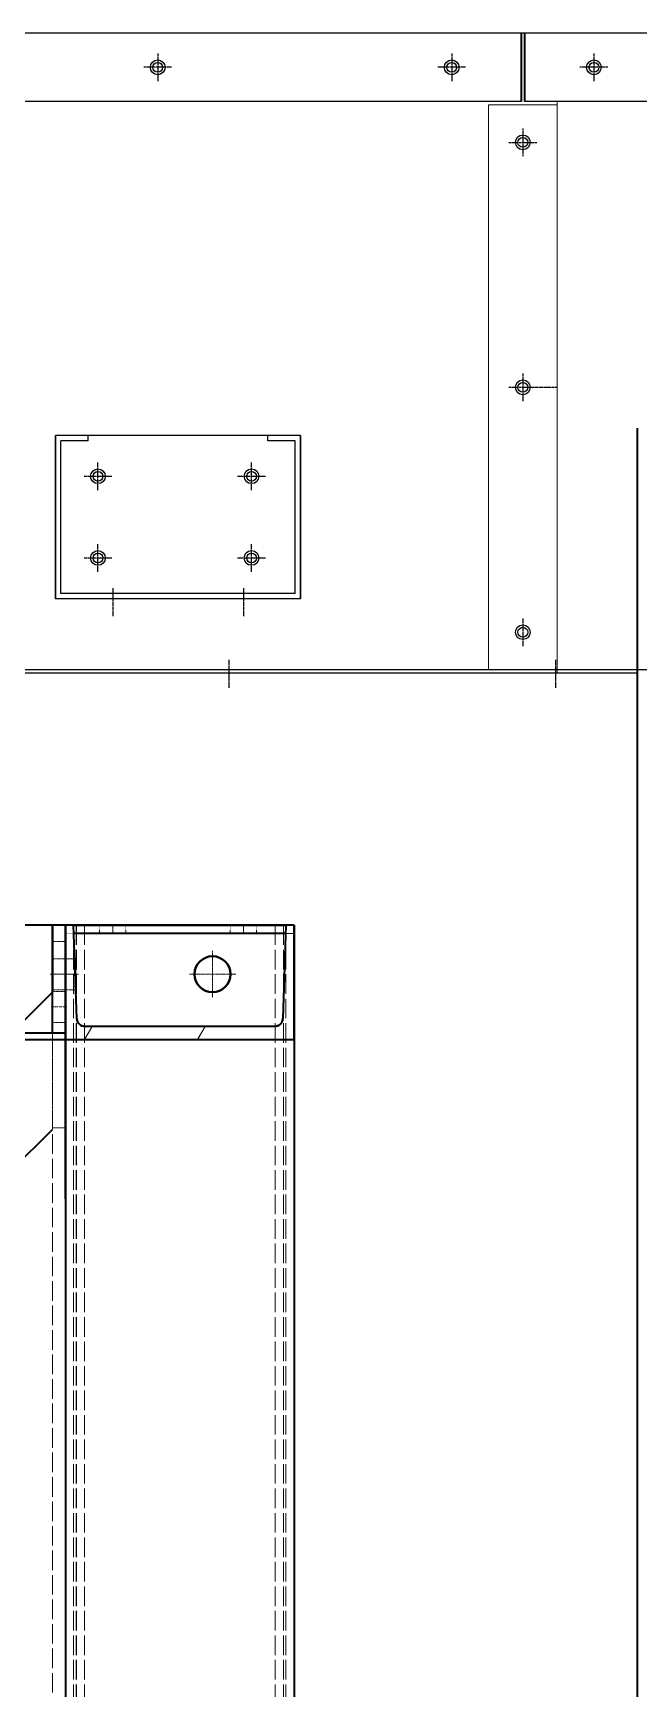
# Model space of a CAD drawing. Header units: millimetres. Extents: x 12184 to 41592, y 8990 to 29785.
# Drawn here: x 22755 to 23126, y 17909 to 18924 of the extents above; entities that cross this region are included whole.
import ezdxf

# ---------------------------------------------------------------- set-up
doc = ezdxf.new("R2010")
doc.units = ezdxf.units.MM
for name, pattern in [('CENTER', [2, 1.25, -0.25, 0.25, -0.25]), ('DASHDOT', [18.5, 12, -3, 0.5, -3]), ('DASHED', [15, 12, -3])]:
    doc.linetypes.add(name, pattern=pattern)
doc.layers.add('center', color=1, linetype='CENTER')

# ---------------------------------------------------------------- blocks, each defined once
blk = doc.blocks.new('A$C55E021B5')
at = {"color": 7, "lineweight": 35}
for p, q in [((580, 2140.5), (580, 1356.9)), ((728, 2140.5), (1362, 2140.5)), ((720, 2074.5), (1370, 2074.5)), ((720, 2070.5), (720, 1140.5)), ((1370, 2070.5), (720, 2070.5))]:
    blk.add_line(p, q, dxfattribs=at)
at = {"color": 7, "linetype": 'DASHED', "lineweight": 13, "ltscale": 0.008334}
for p, q in [((580, 2140.5), (585, 2140.5)), ((585, 2140.5), (580, 2140.5))]:
    blk.add_line(p, q, dxfattribs=at)
at = {"color": 7, "lineweight": 35, "ltscale": 0.008334}
for p, q in [((580, 2140.5), (585, 2140.5)), ((715, 2140.5), (720, 2140.5))]:
    blk.add_line(p, q, dxfattribs=at)
at = {"color": 7, "lineweight": 35, "ltscale": 0.116666}
for p, q in [((580, 2070.5), (580, 2140.5)), ((720, 2140.5), (720, 2070.5))]:
    blk.add_line(p, q, dxfattribs=at)
at = {"color": 7, "lineweight": 35, "ltscale": 0.008333}
blk.add_line((580, 2135.5), (580, 2140.5), dxfattribs=at)
at = {"color": 7, "linetype": 'DASHED', "lineweight": 13}
for p, q in [((585, 2140.5), (585, 0.5)), ((586.6, 2140.5), (586.6, 0.5)), ((591.6, 2140.5), (591.6, 0.5)), ((708.4, 2140.5), (708.4, 0.5)), ((713.4, 2140.5), (713.4, 0.5)), ((715, 2140.5), (715, 0.5)), ((728, 1070.5), (728, 2074.5)), ((720, 1070.5), (720, 1972.9)), ((720, 1968.5), (720, 172.5))]:
    blk.add_line(p, q, dxfattribs=at)
at = {"color": 7, "lineweight": 35, "ltscale": 0.216666}
for p, q in [((585, 2140.5), (715, 2140.5)), ((715, 2140.5), (585, 2140.5))]:
    blk.add_line(p, q, dxfattribs=at)
at = {"color": 7, "lineweight": 35, "ltscale": 0.095348}
for p, q in [((585, 2140.5), (587, 2083.3)), ((713, 2083.3), (715, 2140.5))]:
    blk.add_line(p, q, dxfattribs=at)
at = {"color": 7, "linetype": 'DASHED', "lineweight": 13, "ltscale": 0.008333}
for p, q in [((603.1, 2135.5), (603.1, 2140.5)), ((619.1, 2135.5), (619.1, 2140.5)), ((683.1, 2135.5), (683.1, 2140.5)), ((699.1, 2135.5), (699.1, 2140.5)), ((715, 2140.5), (720, 2140.5)), ((720, 2140.5), (715, 2140.5)), ((720, 2140.5), (720, 2135.5))]:
    blk.add_line(p, q, dxfattribs=at)
at = {"color": 7, "linetype": 'DASHDOT', "lineweight": 13, "ltscale": 0.01}
for p, q in [((611.1, 2135), (611.1, 2141)), ((691.1, 2135), (691.1, 2141))]:
    blk.add_line(p, q, dxfattribs=at)
at = {"color": 7, "linetype": 'DASHED', "lineweight": 13, "ltscale": 0.116666}
blk.add_line((720, 2140.5), (720, 2070.5), dxfattribs=at)
at = {"color": 7, "lineweight": 35, "ltscale": 0.11}
for p, q in [((720, 2074.5), (720, 2140.5)), ((728, 2074.5), (728, 2140.5))]:
    blk.add_line(p, q, dxfattribs=at)
at = {"color": 7, "lineweight": 35, "ltscale": 0.013333}
for p, q in [((720, 2140.5), (728, 2140.5)), ((720, 2074.5), (728, 2074.5))]:
    blk.add_line(p, q, dxfattribs=at)
at = {"color": 7, "lineweight": 35, "ltscale": 0.068333}
blk.add_line((728, 2140.5), (728, 2099.5), dxfattribs=at)
at = {"color": 7, "linetype": 'DASHED', "lineweight": 13, "ltscale": 0.008625}
blk.add_line((580, 2135.5), (585.2, 2135.5), dxfattribs=at)
at = {"color": 7, "lineweight": 35, "ltscale": 0.216085}
blk.add_line((585.2, 2135.5), (714.8, 2135.5), dxfattribs=at)
at = {"color": 7, "linetype": 'DASHED', "lineweight": 13, "ltscale": 0.008624}
blk.add_line((714.8, 2135.5), (720, 2135.5), dxfattribs=at)
at = {"color": 7, "linetype": 'DASHED', "lineweight": 13, "ltscale": 0.013333}
for p, q in [((720, 2130.5), (728, 2130.5)), ((720, 2120), (728, 2120)), ((720, 2101), (728, 2101)), ((728, 2100), (720, 2100)), ((728, 2081), (720, 2081)), ((720, 2016.5), (728, 2016.5))]:
    blk.add_line(p, q, dxfattribs=at)
at = {"color": 7, "linetype": 'DASHDOT', "lineweight": 13, "ltscale": 0.047667}
for p, q in [((630, 2124.8), (630, 2096.2)), ((615.7, 2110.5), (644.3, 2110.5))]:
    blk.add_line(p, q, dxfattribs=at)
at = {"color": 7, "linetype": 'DASHED', "lineweight": 13, "ltscale": 0.010079}
for p, q in [((720, 2120), (714, 2120)), ((720, 2101), (714, 2101))]:
    blk.add_line(p, q, dxfattribs=at)
at = {"color": 7, "linetype": 'DASHED', "lineweight": 13, "ltscale": 0.009527}
blk.add_line((720, 2120), (714.3, 2120), dxfattribs=at)
at = {"color": 7, "linetype": 'DASHDOT', "lineweight": 13, "ltscale": 0.02876}
blk.add_line((712.2, 2110.5), (729.4, 2110.5), dxfattribs=at)
at = {"color": 7, "linetype": 'DASHED', "lineweight": 13, "ltscale": 0.010632}
blk.add_line((720, 2101), (713.6, 2101), dxfattribs=at)
at = {"color": 7, "lineweight": 35, "ltscale": 0.058926}
for p, q in [((753, 2074.5), (728, 2099.5)), ((753, 1990.5), (728, 2015.5))]:
    blk.add_line(p, q, dxfattribs=at)
at = {"color": 7, "linetype": 'DASHED', "lineweight": 13, "ltscale": 0.140001}
blk.add_line((728, 2015.5), (728, 2099.5), dxfattribs=at)
at = {"color": 7, "linetype": 'DASHDOT', "lineweight": 13, "ltscale": 0.016}
blk.add_line((728.8, 2090.5), (719.2, 2090.5), dxfattribs=at)
at = {"color": 7, "lineweight": 35, "ltscale": 0.233334}
blk.add_line((720, 2070.5), (580, 2070.5), dxfattribs=at)
at = {"color": 7, "lineweight": 35, "ltscale": 0.193355}
blk.add_line((592, 2078.5), (708, 2078.5), dxfattribs=at)
at = {"color": 7, "lineweight": 13, "ltscale": 0.015396}
blk.add_line((639.1, 2070.5), (634.4, 2078.5), dxfattribs=at)
at = {"color": 7, "lineweight": 13, "ltscale": 0.015395}
blk.add_line((708.3, 2070.5), (703.7, 2078.5), dxfattribs=at)
at = {"color": 7, "lineweight": 35, "ltscale": 0.006667}
blk.add_line((720, 2070.5), (720, 2074.5), dxfattribs=at)
at = {"color": 7, "linetype": 'DASHED', "lineweight": 13, "ltscale": 0.006667}
blk.add_line((720, 2070.5), (720, 2074.5), dxfattribs=at)
at = {"color": 7, "lineweight": 35, "ltscale": 0.17003}
blk.add_line((720, 2070.5), (720, 1968.5), dxfattribs=at)
at = {"color": 7, "lineweight": 35, "ltscale": 0.162609}
blk.add_line((720, 1972.9), (720, 2070.5), dxfattribs=at)
at = {"color": 7, "lineweight": 35}
blk.add_circle((630, 2110.5), 11, dxfattribs=at)
for centre, start, end in [((592, 2083.5), 182, 270), ((708, 2083.5), 270, 358)]:
    blk.add_arc(centre, 5, start, end, dxfattribs=at)
at = {"color": 7, "linetype": 'DASHED', "lineweight": 13}
for ratio, start_param, end_param in [(0.034919, 0.00005, 1.070675), (0.034921, 4.212393, 6.283223), (0.034921, 1.0708, 3.14163), (0.034919, 3.141642, 4.212267)]:
    blk.add_ellipse((714, 2110.5), major_axis=(0, 9.5), ratio=ratio, start_param=start_param, end_param=end_param, dxfattribs=at)
blk = doc.blocks.new('1')
for p, q in [((24424.6, 18923.6), (22024.6, 18923.6)), ((23053.6, 18923.6), (22068.6, 18923.6)), ((24424.6, 18923.6), (23055.6, 18923.6)), ((23053.6, 18881.6), (22068.6, 18881.6)), ((24424.6, 18881.6), (23055.6, 18881.6)), ((22768.5, 18677.1), (22768.5, 18577.1)), ((22918.5, 18677.1), (22768.5, 18677.1)), ((22918.5, 18677.1), (22768.5, 18677.1)), ((22768.5, 18577.1), (22768.5, 18677.1)), ((22788.5, 18677.1), (22768.5, 18677.1)), ((22771.7, 18580.3), (22771.7, 18673.9)), ((22788.5, 18673.9), (22771.7, 18673.9)), ((22788.5, 18673.9), (22788.5, 18677.1)), ((22853.3, 18677.1), (22811.3, 18677.1)), ((22898.5, 18673.9), (22898.5, 18677.1)), ((22918.5, 18677.1), (22898.5, 18677.1)), ((22915.3, 18673.9), (22898.5, 18673.9)), ((22915.3, 18580.3), (22915.3, 18673.9)), ((22918.5, 18677.1), (22918.5, 18577.1)), ((22918.5, 18577.1), (22918.5, 18677.1)), ((22915.3, 18580.3), (22771.7, 18580.3)), ((22918.5, 18577.1), (22768.5, 18577.1)), ((22918.5, 18577.1), (22768.5, 18577.1)), ((22918.5, 18577.1), (22768.5, 18577.1)), ((24424.6, 18533.6), (22024.6, 18533.6)), ((23124.6, 18531.6), (22024.6, 18531.6))]:
    blk.add_line(p, q)
at = {"color": 7, "lineweight": 35}
for p, q in [((23053.6, 18923.6), (23053.6, 18881.6)), ((23055.6, 18923.6), (23055.6, 18881.6)), ((23124.6, 18681.6), (23124.6, 16239.1)), ((22766.6, 18377.1), (22132.6, 18377.1)), ((22914.6, 18377.1), (22914.6, 17593.5)), ((22774.6, 18311.1), (22124.6, 18311.1)), ((22124.6, 18307.1), (22774.6, 18307.1)), ((22774.6, 18307.1), (22774.6, 17377.1))]:
    blk.add_line(p, q, dxfattribs=at)
at = {"color": 7, "lineweight": 15}
for p, q in [((23033.6, 18533.6), (23033.6, 18879.6)), ((23033.6, 18879.6), (23075.6, 18879.6)), ((23075.6, 18531.6), (23075.6, 18881.6))]:
    blk.add_line(p, q, dxfattribs=at)
at = {"color": 7, "lineweight": 35, "ltscale": 0.11}
for p, q in [((22766.6, 18311.1), (22766.6, 18377.1)), ((22774.6, 18311.1), (22774.6, 18377.1))]:
    blk.add_line(p, q, dxfattribs=at)
at = {"color": 7, "lineweight": 35, "ltscale": 0.013333}
for p, q in [((22774.6, 18377.1), (22766.6, 18377.1)), ((22774.6, 18311.1), (22766.6, 18311.1))]:
    blk.add_line(p, q, dxfattribs=at)
at = {"color": 7, "lineweight": 35, "ltscale": 0.068333}
blk.add_line((22766.6, 18377.1), (22766.6, 18336.1), dxfattribs=at)
at = {"color": 7, "linetype": 'DASHED', "lineweight": 13, "ltscale": 0.116666}
blk.add_line((22774.6, 18377.1), (22774.6, 18307.1), dxfattribs=at)
at = {"color": 7, "linetype": 'DASHED', "lineweight": 13, "ltscale": 0.008333}
for p, q in [((22779.6, 18377.1), (22774.6, 18377.1)), ((22774.6, 18377.1), (22774.6, 18372.1)), ((22774.6, 18377.1), (22779.6, 18377.1)), ((22795.5, 18372.1), (22795.5, 18377.1)), ((22811.5, 18372.1), (22811.5, 18377.1)), ((22875.5, 18372.1), (22875.5, 18377.1)), ((22891.5, 18372.1), (22891.5, 18377.1))]:
    blk.add_line(p, q, dxfattribs=at)
at = {"color": 7, "lineweight": 35, "ltscale": 0.008334}
for p, q in [((22779.6, 18377.1), (22774.6, 18377.1)), ((22914.6, 18377.1), (22909.6, 18377.1))]:
    blk.add_line(p, q, dxfattribs=at)
at = {"color": 7, "lineweight": 35, "ltscale": 0.116666}
for p, q in [((22774.6, 18377.1), (22774.6, 18307.1)), ((22914.6, 18307.1), (22914.6, 18377.1))]:
    blk.add_line(p, q, dxfattribs=at)
at = {"color": 7, "linetype": 'DASHED', "lineweight": 13}
for p, q in [((22779.6, 18377.1), (22779.6, 16237.1)), ((22781.3, 18377.1), (22781.3, 16237.1)), ((22786.3, 18377.1), (22786.3, 16237.1)), ((22903, 18377.1), (22903, 16237.1)), ((22908, 18377.1), (22908, 16237.1)), ((22909.6, 18377.1), (22909.6, 16237.1)), ((22766.6, 17307.1), (22766.6, 18311.1)), ((22774.6, 17307.1), (22774.6, 18209.5)), ((22774.6, 18205.1), (22774.6, 16409.1))]:
    blk.add_line(p, q, dxfattribs=at)
at = {"color": 7, "lineweight": 35, "ltscale": 0.216666}
for p, q in [((22909.6, 18377.1), (22779.6, 18377.1)), ((22779.6, 18377.1), (22909.6, 18377.1))]:
    blk.add_line(p, q, dxfattribs=at)
at = {"color": 7, "lineweight": 35, "ltscale": 0.095348}
for p, q in [((22781.6, 18319.9), (22779.6, 18377.1)), ((22909.6, 18377.1), (22907.7, 18319.9))]:
    blk.add_line(p, q, dxfattribs=at)
at = {"color": 7, "linetype": 'DASHDOT', "lineweight": 13, "ltscale": 0.01}
for p, q in [((22803.5, 18371.6), (22803.5, 18377.6)), ((22883.5, 18371.6), (22883.5, 18377.6))]:
    blk.add_line(p, q, dxfattribs=at)
at = {"color": 7, "linetype": 'DASHED', "lineweight": 13, "ltscale": 0.008334}
for p, q in [((22914.6, 18377.1), (22909.6, 18377.1)), ((22909.6, 18377.1), (22914.6, 18377.1))]:
    blk.add_line(p, q, dxfattribs=at)
at = {"color": 7, "lineweight": 35, "ltscale": 0.008333}
blk.add_line((22914.6, 18372.1), (22914.6, 18377.1), dxfattribs=at)
at = {"color": 7, "linetype": 'DASHED', "lineweight": 13, "ltscale": 0.013333}
for p, q in [((22774.6, 18367.1), (22766.6, 18367.1)), ((22774.6, 18356.6), (22766.6, 18356.6)), ((22774.6, 18337.6), (22766.6, 18337.6)), ((22766.6, 18336.6), (22774.6, 18336.6)), ((22766.6, 18317.6), (22774.6, 18317.6)), ((22774.6, 18253.1), (22766.6, 18253.1))]:
    blk.add_line(p, q, dxfattribs=at)
at = {"color": 7, "linetype": 'DASHED', "lineweight": 13, "ltscale": 0.008624}
blk.add_line((22779.8, 18372.1), (22774.6, 18372.1), dxfattribs=at)
at = {"color": 7, "lineweight": 35, "ltscale": 0.216085}
blk.add_line((22909.5, 18372.1), (22779.8, 18372.1), dxfattribs=at)
at = {"color": 7, "linetype": 'DASHED', "lineweight": 13, "ltscale": 0.008625}
blk.add_line((22914.6, 18372.1), (22909.5, 18372.1), dxfattribs=at)
at = {"color": 7, "linetype": 'DASHDOT', "lineweight": 13, "ltscale": 0.047667}
for p, q in [((22864.6, 18361.4), (22864.6, 18332.8)), ((22878.9, 18347.1), (22850.3, 18347.1))]:
    blk.add_line(p, q, dxfattribs=at)
at = {"color": 7, "linetype": 'DASHDOT', "lineweight": 13, "ltscale": 0.02876}
blk.add_line((22782.5, 18347.1), (22765.2, 18347.1), dxfattribs=at)
at = {"color": 7, "linetype": 'DASHED', "lineweight": 13, "ltscale": 0.010079}
for p, q in [((22774.6, 18356.6), (22780.7, 18356.6)), ((22774.6, 18337.6), (22780.7, 18337.6))]:
    blk.add_line(p, q, dxfattribs=at)
at = {"color": 7, "linetype": 'DASHED', "lineweight": 13, "ltscale": 0.009527}
blk.add_line((22774.6, 18356.6), (22780.4, 18356.6), dxfattribs=at)
at = {"color": 7, "linetype": 'DASHED', "lineweight": 13, "ltscale": 0.010632}
blk.add_line((22774.6, 18337.6), (22781, 18337.6), dxfattribs=at)
at = {"color": 7, "lineweight": 35, "ltscale": 0.058926}
for p, q in [((22741.6, 18311.1), (22766.6, 18336.1)), ((22741.6, 18227.1), (22766.6, 18252.1))]:
    blk.add_line(p, q, dxfattribs=at)
at = {"color": 7, "linetype": 'DASHDOT', "lineweight": 13, "ltscale": 0.016}
blk.add_line((22765.8, 18327.1), (22775.4, 18327.1), dxfattribs=at)
at = {"color": 7, "linetype": 'DASHED', "lineweight": 13, "ltscale": 0.140001}
blk.add_line((22766.6, 18252.1), (22766.6, 18336.1), dxfattribs=at)
at = {"color": 7, "lineweight": 35, "ltscale": 0.006667}
blk.add_line((22774.6, 18307.1), (22774.6, 18311.1), dxfattribs=at)
at = {"color": 7, "linetype": 'DASHED', "lineweight": 13, "ltscale": 0.006667}
blk.add_line((22774.6, 18307.1), (22774.6, 18311.1), dxfattribs=at)
at = {"color": 7, "lineweight": 35, "ltscale": 0.233334}
blk.add_line((22774.6, 18307.1), (22914.6, 18307.1), dxfattribs=at)
at = {"color": 7, "lineweight": 35, "ltscale": 0.17003}
blk.add_line((22774.6, 18307.1), (22774.6, 18205.1), dxfattribs=at)
at = {"color": 7, "lineweight": 35, "ltscale": 0.162609}
blk.add_line((22774.6, 18209.5), (22774.6, 18307.1), dxfattribs=at)
at = {"color": 7, "lineweight": 13, "ltscale": 0.015395}
blk.add_line((22786.3, 18307.1), (22790.9, 18315.1), dxfattribs=at)
at = {"color": 7, "lineweight": 35, "ltscale": 0.193355}
blk.add_line((22902.7, 18315.1), (22786.6, 18315.1), dxfattribs=at)
at = {"color": 7, "lineweight": 13, "ltscale": 0.015396}
blk.add_line((22855.6, 18307.1), (22860.2, 18315.1), dxfattribs=at)
for centre, radius in [((22831.1, 18902.6), 4.5), ((22831.1, 18902.6), 3), ((23011.1, 18902.6), 4.5), ((23011.1, 18902.6), 3), ((23098.1, 18902.6), 4.5), ((23098.1, 18902.6), 3), ((23054.6, 18856.6), 4.5), ((23054.6, 18856.6), 4.5), ((23054.6, 18856.6), 3), ((23054.6, 18706.6), 4.5), ((23054.6, 18706.6), 4.5), ((23054.6, 18706.6), 3), ((22794.5, 18652.1), 4.5), ((22794.5, 18652.1), 4.5), ((22794.5, 18652.1), 4.5), ((22794.5, 18652.1), 4.5), ((22794.5, 18652.1), 3), ((22794.5, 18652.1), 3), ((22888.5, 18652.1), 4.5), ((22888.5, 18652.1), 4.5), ((22888.5, 18652.1), 4.5), ((22888.5, 18652.1), 4.5), ((22888.5, 18652.1), 3), ((22888.5, 18652.1), 3), ((22794.5, 18602.1), 4.5), ((22794.5, 18602.1), 4.5), ((22794.5, 18602.1), 4.5), ((22794.5, 18602.1), 4.5), ((22794.5, 18602.1), 3), ((22794.5, 18602.1), 3), ((22888.5, 18602.1), 4.5), ((22888.5, 18602.1), 4.5), ((22888.5, 18602.1), 4.5), ((22888.5, 18602.1), 4.5), ((22888.5, 18602.1), 3), ((22888.5, 18602.1), 3), ((23054.6, 18556.6), 4.5), ((23054.6, 18556.6), 4.5), ((23054.6, 18556.6), 3)]:
    blk.add_circle(centre, radius)
at = {"color": 7, "lineweight": 35}
blk.add_circle((22864.6, 18347.1), 11, dxfattribs=at)
for centre, start, end in [((22786.6, 18320.1), 182, 270), ((22902.7, 18320.1), 270, 358)]:
    blk.add_arc(centre, 5, start, end, dxfattribs=at)
at = {"color": 7, "linetype": 'DASHED', "lineweight": 13, "extrusion": (0, 0, -1)}
for ratio, start_param, end_param in [(0.034921, 4.212393, 6.283223), (0.034919, 0.00005, 1.070675), (0.034921, 1.0708, 3.14163), (0.034919, 3.141642, 4.212267)]:
    blk.add_ellipse((22780.7, 18347.1), major_axis=(0, 9.5), ratio=ratio, start_param=start_param, end_param=end_param, dxfattribs=at)
at = {"layer": 'center'}
for p, q in [((22831.1, 18911.1), (22831.1, 18894.1)), ((23011.1, 18911.1), (23011.1, 18894.1)), ((23098.1, 18911.1), (23098.1, 18894.1)), ((22839.6, 18902.6), (22822.6, 18902.6)), ((23019.6, 18902.6), (23002.6, 18902.6)), ((23106.6, 18902.6), (23089.6, 18902.6)), ((23054.6, 18865.1), (23054.6, 18848.1)), ((23046.1, 18856.6), (23063.1, 18856.6)), ((23054.6, 18715.1), (23054.6, 18698.1)), ((23046.1, 18706.6), (23075.6, 18706.6)), ((22786, 18652.1), (22803, 18652.1)), ((22786, 18652.1), (22803, 18652.1)), ((22794.5, 18643.6), (22794.5, 18660.6)), ((22794.5, 18643.6), (22794.5, 18660.6)), ((22880, 18652.1), (22897, 18652.1)), ((22880, 18652.1), (22897, 18652.1)), ((22888.5, 18643.6), (22888.5, 18660.6)), ((22888.5, 18643.6), (22888.5, 18660.6)), ((22794.5, 18593.6), (22794.5, 18610.6)), ((22794.5, 18593.6), (22794.5, 18610.6)), ((22888.5, 18593.6), (22888.5, 18610.6)), ((22888.5, 18593.6), (22888.5, 18610.6)), ((22786, 18602.1), (22803, 18602.1)), ((22786, 18602.1), (22803, 18602.1)), ((22880, 18602.1), (22897, 18602.1)), ((22880, 18602.1), (22897, 18602.1)), ((22803.5, 18583.5), (22803.5, 18566.5)), ((22883.5, 18583.5), (22883.5, 18566.5)), ((23054.6, 18565.1), (23054.6, 18548.1)), ((22874.6, 18539.6), (22874.6, 18522.6)), ((23074.6, 18539.6), (23074.6, 18522.6))]:
    blk.add_line(p, q, dxfattribs=at)
at = {"xscale": -1}
blk.add_blockref('A$C55E021B5', (23494.6, 16236.6), dxfattribs=at)

msp = doc.modelspace()

# ---------------------------------------------------------------- block references
msp.add_blockref('1', (0, 0))

doc.saveas('drawing.dxf')
